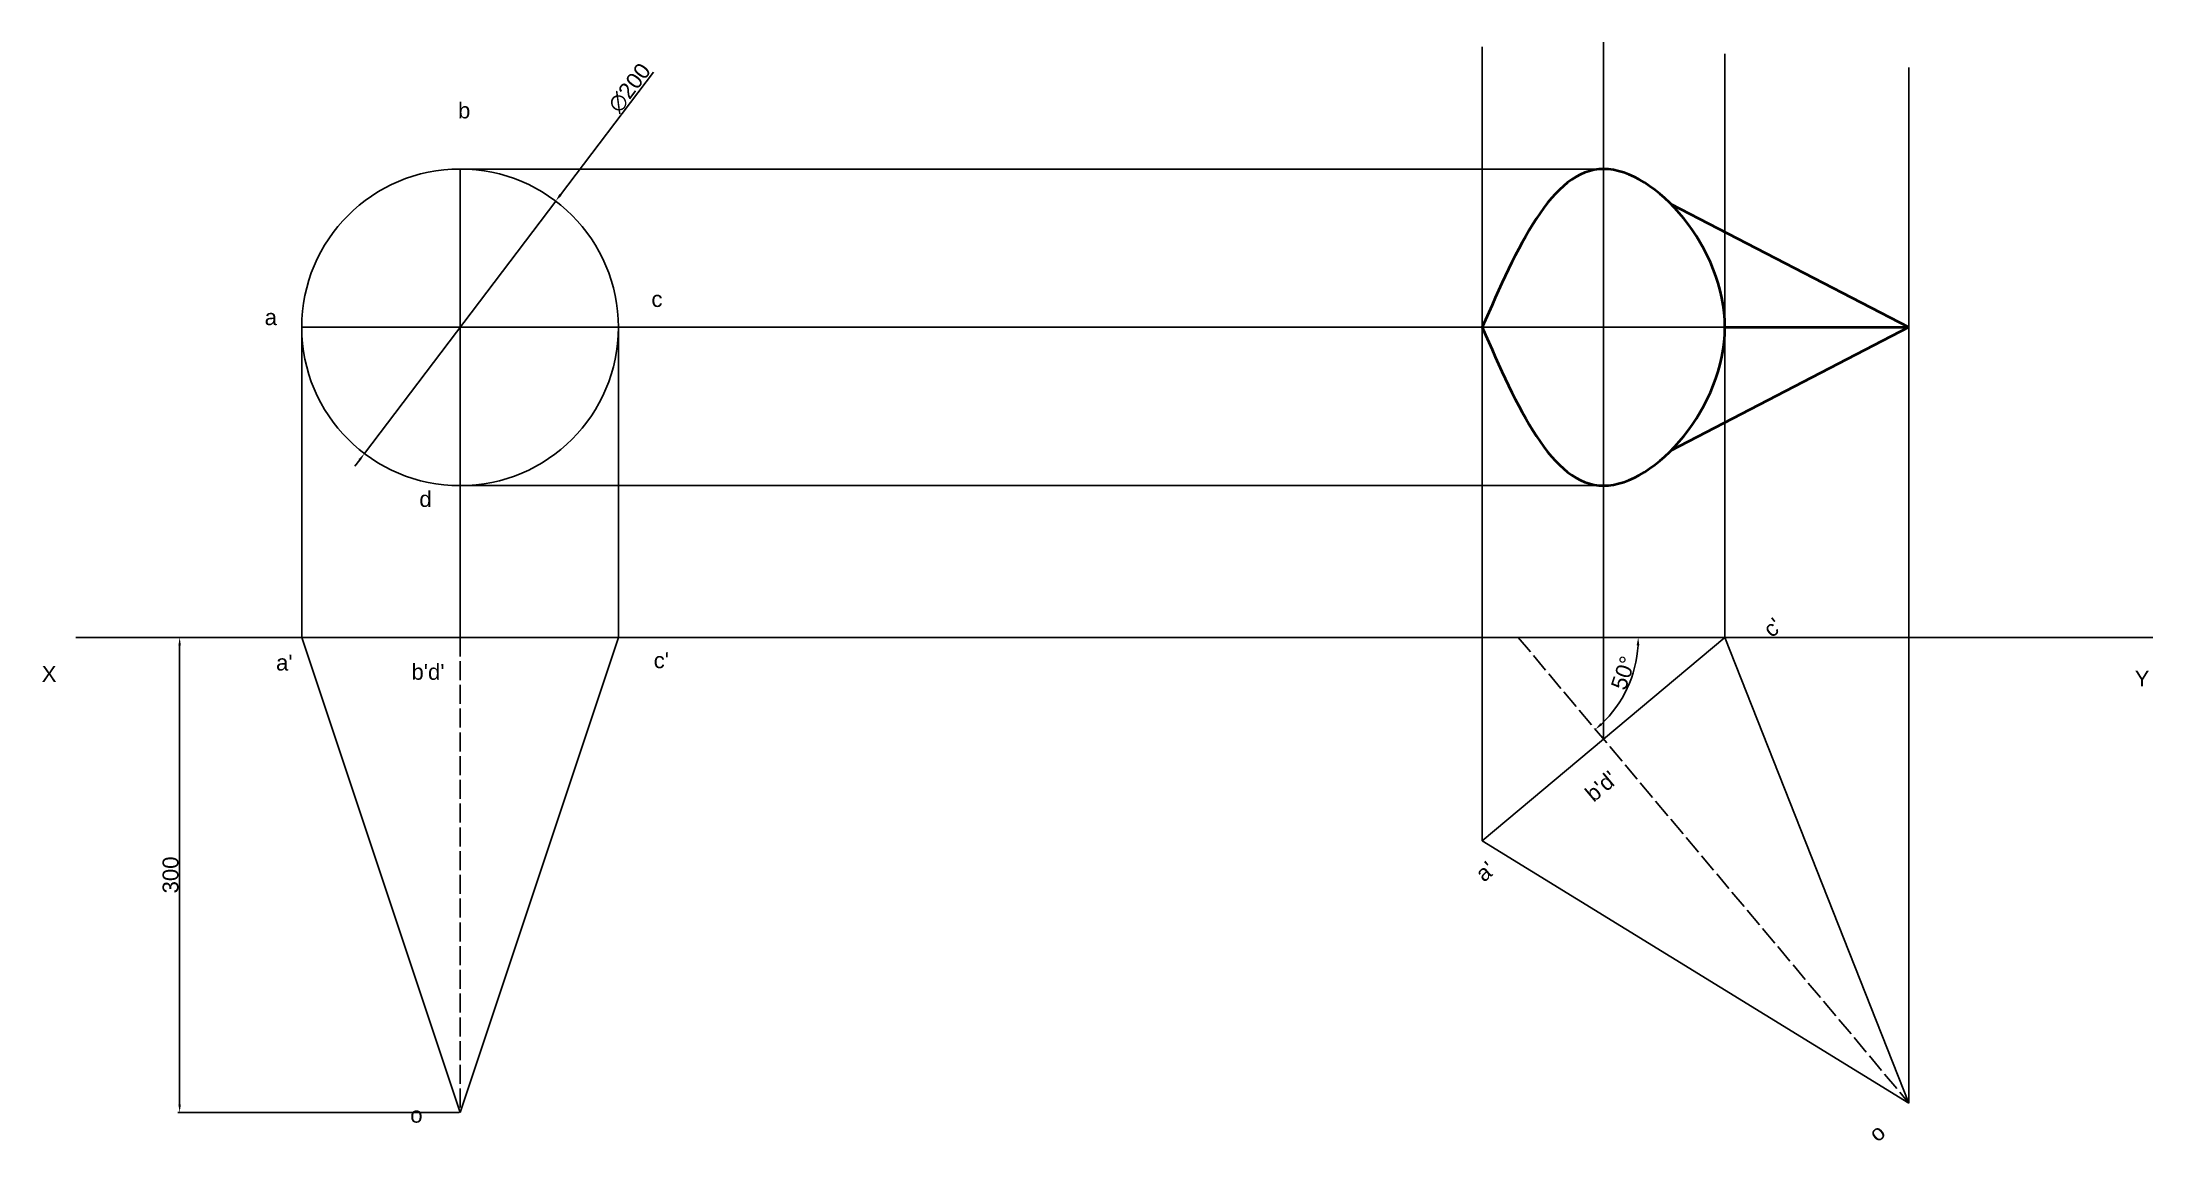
# Model space of a CAD drawing. Header units: millimetres. Extents: x 2693 to 4025, y 176 to 870.
import ezdxf

# ---------------------------------------------------------------- set-up
doc = ezdxf.new("R2010")
doc.units = ezdxf.units.MM
doc.header["$PDMODE"] = 35
doc.header["$PDSIZE"] = 7.5
doc.linetypes.add('ACAD_ISO02W100', pattern=[15, 12, -3])
doc.styles.get("Standard").update_dxf_attribs({"font": 'arial.ttf'})
doc.dimstyles.new('ISO-25', dxfattribs={"dimtxt": 10, "dimasz": 5, "dimexe": 1.25, "dimexo": 0.625, "dimtad": 1, "dimtxsty": 'Standard', "dimcen": 2.5, "dimadec": 0, "dimazin": 0, "dimtfac": 1, "dimtmove": 0, "dimatfit": 3, "dimfxl": 1, "dimarcsym": 0})

# ---------------------------------------------------------------- blocks, each defined once
blk = doc.blocks.new('*D6')
at = {"color": 0, "lineweight": -2, "transparency": 16777216}
for p, q in [((3078.7, 851.5), (3020, 774)), ((2896.2, 610.6), (3017, 770)), ((2893.2, 606.6), (2890.1, 602.6))]:
    blk.add_line(p, q, dxfattribs=at)
at = {"color": 0, "transparency": 16777216}
for points in [[(3019.3, 774.5), (3020.6, 773.5), (3017, 770)], [(2892.5, 607.1), (2893.8, 606.1), (2896.2, 610.6)]]:
    blk.add_solid(points, dxfattribs=at)
at = {"layer": 'Defpoints', "color": 0, "transparency": 16777216}
for p in [(3017, 770), (2896.2, 610.6)]:
    blk.add_point(p, dxfattribs=at)
at = {"color": 0, "transparency": 16777216, "insert": (3063.6, 841.5), "char_height": 10, "attachment_point": 5, "rotation": 52.8519}
blk.add_mtext('∅200', dxfattribs=at)
blk = doc.blocks.new('*D7')
at = {"color": 0, "lineweight": -2, "transparency": 16777216}
for p, q in [((2955.9, 494.4), (2778.3, 494.4)), ((2779.5, 489.4), (2779.5, 199.4)), ((2955.9, 194.4), (2778.3, 194.4))]:
    blk.add_line(p, q, dxfattribs=at)
at = {"color": 0, "transparency": 16777216}
for points in [[(2778.7, 489.4), (2780.3, 489.4), (2779.5, 494.4)], [(2778.7, 199.4), (2780.3, 199.4), (2779.5, 194.4)]]:
    blk.add_solid(points, dxfattribs=at)
at = {"layer": 'Defpoints', "color": 0, "transparency": 16777216}
for p in [(2956.6, 494.4), (2779.5, 194.4), (2956.6, 194.4)]:
    blk.add_point(p, dxfattribs=at)
at = {"color": 0, "transparency": 16777216, "insert": (2773.8, 344.4), "char_height": 10, "attachment_point": 5, "rotation": 90}
blk.add_mtext('300', dxfattribs=at)
blk = doc.blocks.new('*D8')
at = {"color": 0, "lineweight": -2, "transparency": 16777216}
blk.add_arc((3624.7, 494.4), 75.9, 313.7771, 356.2229, dxfattribs=at)
at = {"color": 0, "lineweight": 40, "transparency": 16777216}
for points in [[(3699.5, 489.5), (3701.2, 489.4), (3700.5, 494.4)], [(3677.7, 439.1), (3676.6, 440.3), (3673.4, 436.3)]]:
    blk.add_solid(points, dxfattribs=at)
at = {"layer": 'Defpoints', "color": 0, "lineweight": 40, "transparency": 16777216}
for p in [(2713.9, 494.4), (3624.7, 494.4), (4025.4, 494.4), (3688.1, 452.8), (3871.5, 200.4)]:
    blk.add_point(p, dxfattribs=at)
at = {"color": 0, "transparency": 16777216, "insert": (3691.1, 472), "char_height": 10, "attachment_point": 5, "rotation": 71.3094}
blk.add_mtext('50°', dxfattribs=at)

msp = doc.modelspace()

# ---------------------------------------------------------------- linework, layer by layer
at = {"color": 2, "true_color": 0xf1eb1f}
for p, q in [((3602.015, 365.889), (3602.015, 867.465)), ((3678.62, 430.168), (3678.62, 870.385)), ((3755.224, 494.447), (3755.224, 863.084)), ((3871.456, 200.355), (3871.456, 854.324))]:
    msp.add_line(p, q, dxfattribs=at)
for p, q in [((2956.571, 690.291), (2956.571, 790.291)), ((2956.571, 790.291), (2956.571, 590.291)), ((2956.571, 690.291), (2856.571, 690.291)), ((2856.571, 690.291), (3056.571, 690.291)), ((2856.571, 690.291), (2856.571, 494.447)), ((3056.571, 690.291), (3056.571, 494.447)), ((2956.571, 590.291), (2956.571, 494.447)), ((2713.925, 494.447), (4025.4, 494.447)), ((2856.571, 494.447), (2956.571, 194.447)), ((2856.571, 494.447), (2956.571, 494.447)), ((3056.571, 494.447), (2956.571, 194.447)), ((2956.571, 494.447), (3056.571, 494.447)), ((3678.62, 430.168), (3755.224, 494.447)), ((3755.224, 494.447), (3871.456, 200.355)), ((3602.015, 365.889), (3678.62, 430.168)), ((3602.015, 365.889), (3871.456, 200.355))]:
    msp.add_line(p, q)
at = {"color": 219, "true_color": 0x642165}
for p, q in [((2956.571, 790.291), (3678.62, 790.291)), ((2856.571, 690.291), (3871.456, 690.291)), ((2956.571, 590.291), (3678.62, 590.291))]:
    msp.add_line(p, q, dxfattribs=at)
at = {"color": 242, "lineweight": 40, "true_color": 0xcd2027}
for p, q in [((3720.911, 768.36), (3871.456, 690.291)), ((3871.456, 690.291), (3720.911, 612.222)), ((3755.224, 690.292), (3871.456, 690.291))]:
    msp.add_line(p, q, dxfattribs=at)
at = {"linetype": 'ACAD_ISO02W100'}
for p, q in [((2956.571, 494.447), (2956.571, 194.447)), ((3624.684, 494.447), (3871.456, 200.355))]:
    msp.add_line(p, q, dxfattribs=at)
msp.add_circle((2956.571, 690.291), 100)
at = {"color": 242, "lineweight": 40, "true_color": 0xcd2027}
msp.add_open_spline([(3602.015, 690.291), (3623.902, 740.291), (3667.676, 840.291), (3798.998, 690.291), (3667.676, 540.291), (3623.902, 640.291), (3602.015, 690.291)], degree=3, dxfattribs=at)

# ---------------------------------------------------------------- texts
for s, p in [('b', (2955.289, 822.273)), ('c', (3077.391, 703.156)), ('a', (2833.186, 691.675)), ('d', (2930.868, 576.864)), ("a'", (2840.369, 473.534)), ("c'", (3078.828, 474.969)), ('X', (2692.409, 466.358)), ("b'd'", (2925.887, 467.678)), ('Y', (4013.988, 463.488)), ('o', (2925.122, 187.941))]:
    msp.add_text(s, height=10).set_placement(p)
for s, p in [("c'", (3784.794, 493.832)), ("b'd'", (3672.321, 389.939)), ("a'", (3603.047, 339.455)), ('o', (3851.547, 175.156))]:
    msp.add_text(s, height=10, rotation=40).set_placement(p)

# ---------------------------------------------------------------- dimensions: what is measured, and where the dimension line sits
dim = msp.add_diameter_dim_2p(p1=(2896.183, 610.584), p2=(3016.958, 769.999), dimstyle='ISO-25')
dim.commit()
dim.dimension.update_dxf_attribs({"geometry": '*D6', "text_midpoint": (3068.394, 837.89), "dimtype": 163})
dim = msp.add_angular_dim_2l(base=(3688.064, 452.76), line1=((2713.925, 494.447), (4025.4, 494.447)), line2=((3624.684, 494.447), (3871.456, 200.355)), dimstyle='ISO-25')
dim.commit()
dim.dimension.update_dxf_attribs({"geometry": '*D8', "text_midpoint": (3696.544, 470.136), "dimtype": 162})
dim = msp.add_linear_dim(base=(2779.5, 194.447), p1=(2956.571, 494.447), p2=(2956.571, 194.447), angle=90, dimstyle='ISO-25')
dim.commit()
dim.dimension.update_dxf_attribs({"geometry": '*D7', "text_midpoint": (2773.766, 344.447)})

doc.saveas('drawing.dxf')
